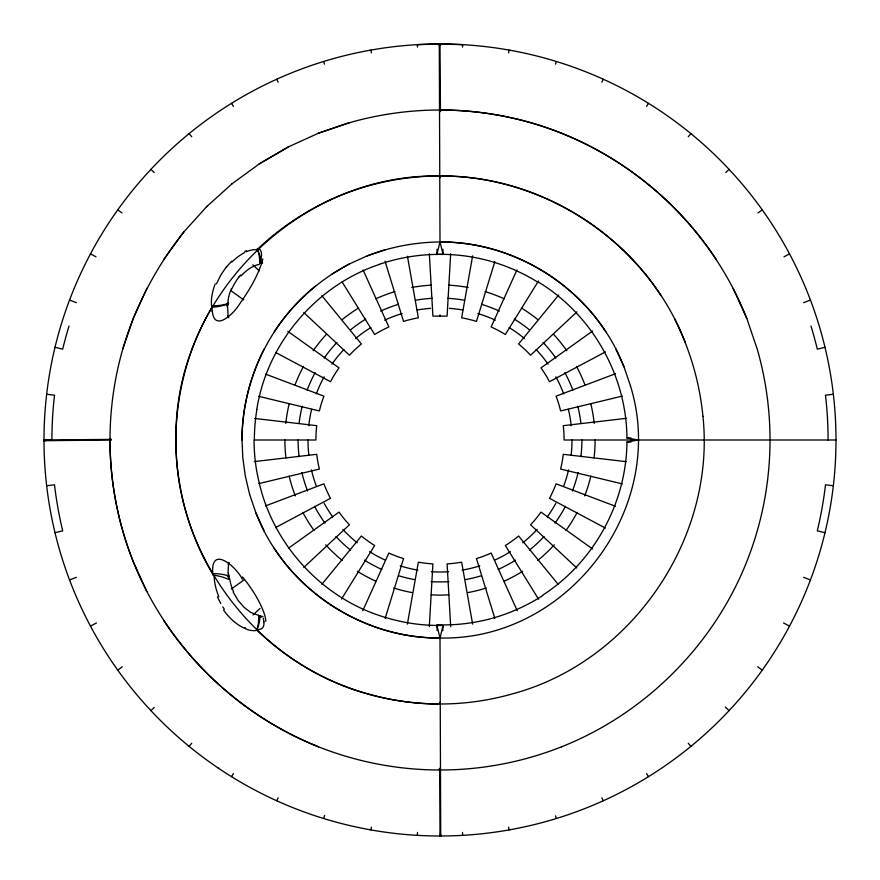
<?xml version="1.0" encoding="UTF-8"?>
<svg xmlns="http://www.w3.org/2000/svg" width="880" height="880" viewBox="0 0 880 880"><rect width="100%" height="100%" fill="white"/><g stroke="black" fill="none" stroke-linecap="round" stroke-linejoin="round"><path stroke-width="1.32" d="M702.933 416.306C715.935 538.78 631.587 661.793 512.644 693.814A295.262 278.685 90 0 1 440 704A295.262 278.685 -90 0 1 367.356 693.814C256.564 663.608 174.526 554.829 176 440L176 439.527M249.645 494.483L245.3 475.981L242.803 457.765L242 439.637C242.198 408.144 249.931 376.86 264.253 348.81M111.463 439.406L110 439.406L110 440A320.694 310.376 -90 0 0 133.133 561.341M258.687 619.443L258.511 622.325A40.854 34.936 18.5 0 1 256.663 629.959C278.85 651.277 304.722 668.723 332.816 681.263A293.821 277.321 90 0 0 439.527 703.956L440.253 702.537M836 440L638 440L626.945 442.068C626.439 502.964 593.78 562.353 542.531 595.276M436.942 252.417L436.865 254.452L440 242L439.285 44L439.285 45.562M436.975 251.394L437.052 249.348M442.849 630.63L442.926 628.584M442.97 627.561L443.047 625.526L440 638L440.715 836L440.044 836L440 834.438M176 440C173.195 298.375 298.375 173.195 440 176L440.473 176C546.15 175.164 647.493 244.2 685.465 342.826M242 440C241.868 381.106 269.555 323.18 315.348 286.165M630.377 385.594C668.382 507.826 568.073 640.97 440 638L439.659 638M417.351 835.351L417.516 832.425M429.308 626.692L432.905 563.882A124.08 124.08 0 0 1 418.341 562.177L407.363 624.129M450.67 253.726L447.095 316.118L432.905 316.118L429.33 253.726M462.506 47.08L462.649 44.649L439.593 44M439.747 702.537L440 704L440.132 702.405M163.68 620.4C200.871 676.874 255.343 721.446 318.098 746.658A350.933 339.636 90 0 0 440 769.989L440.143 768.449L439.846 770M439.857 177.595L440 176C527.626 175.615 613.294 222.035 660.968 295.537M440 110L439.857 111.562L440.594 110A354.992 341.847 90 0 1 531.289 122.87C628.199 150.557 709.918 224.741 746.834 318.527M440.594 110L440.451 111.562L440 44L417.351 44.649L417.494 47.08M227.623 307.219L228.074 315.579M262.757 258.94L262.548 260.018M370.887 829.917L371.382 827.112M472.637 255.871L461.659 317.823A124.08 124.08 0 0 1 476.454 321.398L494.824 261.657M508.618 52.888L509.113 50.083M256.784 409.398C267.08 343.519 315.876 285.593 379.17 264.495M439.725 177.452L440 176A298.276 279.29 -90 0 0 333.465 198.407C305.426 210.936 279.521 228.184 257.312 249.414L256.641 249.271M228.47 564.487L228.074 572.869M262.13 261.756C257.213 277.2 248.677 291.247 239.327 304.392C234.388 312.873 214.313 333.036 212.267 311.014M323.653 818.521L324.61 815.397M385.176 618.343L403.546 558.602A124.08 124.08 0 0 1 388.861 553.047L362.791 610.676M555.533 64.141L556.347 61.479M122.738 349.195C135.289 306.493 156.233 266.497 184.019 231.737M216.469 283.866L220.869 274.89L226.534 266.607M276.771 800.8L278.102 797.863M516.901 270.006L491.139 326.953A124.08 124.08 0 0 1 505.329 334.51L538.45 281.017M601.898 82.137L603.229 79.2M147.059 288.057L133.342 318.098L122.881 348.711A318.604 306.812 -90 0 0 110 440A320.694 310.376 90 0 0 133.188 561.462L146.861 591.569M231.506 776.666L233.442 773.553M341.55 598.983L374.671 545.49A124.08 124.08 0 0 1 361.394 536.008L321.805 584.364M646.558 106.447L648.494 103.334M227.051 305.954L228.129 304.271M226.699 305.162L228.371 302.555M163.79 259.424L183.799 232.001L206.866 206.448M274.274 331.65C293.073 303.27 319.011 279.851 349.173 264.066M239.118 276.694L240.526 275M189.134 746.405L191.763 743.193M558.679 295.053L518.606 343.992A124.08 124.08 0 0 1 530.596 355.212L576.928 311.85M688.237 136.807L690.866 133.595M259.49 257.697A41.426 35.189 -19 0 0 258.082 251.372L257.224 249.392L258.511 251.999A39.457 35.827 -3.1 0 1 260.546 259.017L260.997 263.274L262.449 261.822M261.47 261.624L259.688 263.428L259.534 257.697M150.865 710.589L154.264 707.41M253.022 614.977L260.051 608.399M303.776 567.49L349.404 524.788A124.08 124.08 0 0 1 339.02 512.105L288.409 548.24M725.736 172.59L729.135 169.411M206.657 206.657L232.199 183.645M232.001 183.799L259.6 163.68L288.585 146.784M117.722 670.12L122.364 666.798M231.352 588.984L243.903 580.019M592.625 331.023L540.98 367.895A124.08 124.08 0 0 1 549.516 381.678L605.528 351.846M758.054 212.894L762.278 209.88M259.424 163.79L288.431 146.861L318.648 133.122L349.283 122.716M331.65 274.274L349.063 264.121L367.213 255.86L385.594 249.623M90.475 626.142L96.481 622.941M275.594 527.56L330.484 498.322A124.08 124.08 0 0 1 323.917 483.835L265.452 505.923M783.992 256.806L789.525 253.858M244.816 251.427L246.499 250.701M561.473 746.834C645.194 713.68 713.68 645.194 746.834 561.473A320.694 310.376 -90 0 0 770.022 440A318.604 306.812 90 0 0 757.262 349.195L746.878 318.648L733.216 288.585M69.542 579.909L76.428 577.302M615.45 373.736L556.083 396.165A124.08 124.08 0 0 1 560.637 410.949L622.325 396.099M803.572 302.698L810.458 300.091M318.527 133.166L349.195 122.738M367.114 255.904C390.346 246.939 415.096 242.154 440 242L440.352 242C519.618 241.373 595.617 293.15 624.096 367.114M55 532.708L62.7 530.849A388.08 388.08 0 0 1 54.516 484.814L46.651 485.727M258.907 483.604L319.363 469.051A124.08 124.08 0 0 1 316.745 454.322L254.254 461.593M825 347.292L817.3 349.151A388.08 388.08 0 0 0 810.953 325.974M260.997 263.274L262.592 263.032M626.593 418.308L563.255 425.678A124.08 124.08 0 0 1 564.08 440L635.58 440M833.349 394.273L825.484 395.186A388.08 388.08 0 0 1 828.08 440M631.048 441.903L626.945 442.068M110 439.406L44 440L44 440.715L111.463 440M44 440.715L45.397 440.715M44 440L51.92 440A388.08 388.08 0 0 1 54.516 395.186L46.651 394.273M439.78 770L440 836M631.048 438.097L626.945 437.932C626.483 375.474 592.064 314.655 538.659 282.227M439.637 638C373.989 638.176 309.859 603.317 274.186 548.218M257.07 630.003L256.729 629.97A38.753 35.431 6 0 0 259.501 621.104L259.677 619.839A39.149 35.772 8.7 0 0 259.93 615.637L261.481 617.199M254.672 418.462L316.745 425.678A124.08 124.08 0 0 0 315.92 440L254.045 440A131.692 91.729 -90 0 0 257.389 474.672M626.285 461.659L563.255 454.322A124.08 124.08 0 0 1 560.637 469.051L622.325 483.901M833.349 485.727L825.484 484.814A388.08 388.08 0 0 1 817.3 530.849L825 532.708M626.945 437.932L638 440M55 347.292L62.7 349.151A388.08 388.08 0 0 1 69.047 325.974M258.61 396.319L319.363 410.949A124.08 124.08 0 0 1 323.917 396.165L265.738 374.187M69.542 300.091L76.428 302.698M615.45 506.264L556.083 483.835A124.08 124.08 0 0 1 549.516 498.322L605.341 528.055M803.572 577.302L810.458 579.909M245.498 627.902L244.761 627.561M318.527 746.834C234.762 713.658 166.254 645.128 133.122 561.352M90.475 253.858L96.008 256.806M275.869 352.594L330.484 381.678A124.08 124.08 0 0 1 339.02 367.895L287.815 331.331M783.519 622.941L789.525 626.142M117.722 209.88L121.946 212.894M230.747 290.587L243.738 299.86M592.625 548.977L540.98 512.105A124.08 124.08 0 0 1 530.596 524.788L576.774 567.996M757.636 666.798L762.278 670.12M150.865 169.411L154.264 172.59M252.802 264.814L259.292 270.886M303.776 312.51L349.404 355.212A124.08 124.08 0 0 1 361.394 343.992L321.805 295.636M725.362 707.058L729.135 710.589M260.194 617.078L258.489 615.318L250.701 612.403L244.332 607.574L238.128 600.49L233.112 591.954M189.134 133.595L191.763 136.807M558.195 584.364L518.606 536.008A124.08 124.08 0 0 1 505.329 545.49L538.626 599.269M688.237 743.193L690.866 746.405M716.21 259.424C673.079 193.776 606.287 144.485 530.805 122.738A355.014 341.858 -90 0 0 349.349 122.738M605.726 331.65C569.976 276.529 505.714 241.703 440 242L443.135 254.452A401.137 267.85 -88.2 0 0 379.159 264.374M242.352 579.293C236.456 566.775 210.034 543.917 212.784 574.42M224.345 609.246L222.761 606.87M231.506 103.334L233.442 106.447M342.1 281.908L374.671 334.51A124.08 124.08 0 0 1 388.861 326.953L363.099 270.006M646.558 773.553L648.494 776.666M220.759 603.559L217.437 596.882M264.121 530.937L255.904 512.886L249.623 494.406M674.586 318.901C689.942 349.283 699.655 382.382 702.933 416.273M615.934 349.173L624.14 367.213L630.355 385.517M255.86 512.787C284.361 586.916 360.591 638.781 440 638L436.953 625.526L437.03 627.561M276.771 79.2L278.102 82.137M517.209 610.676L491.139 553.047A124.08 124.08 0 0 1 476.454 558.602L494.824 618.343M601.898 797.863L603.229 800.8M323.653 61.479L324.467 64.141M385.055 261.25L403.546 321.398A124.08 124.08 0 0 1 418.341 317.823L407.44 256.289M555.533 815.859L556.347 818.521M257.499 474.617C269.016 538.714 316.987 594.528 378.73 615.318A387.365 263.274 88.2 0 0 442.706 625.416M440.275 177.452L440 176L440.143 177.595M370.887 50.083L371.382 52.888M472.637 624.129L461.659 562.177A124.08 124.08 0 0 1 447.095 563.882L450.692 626.692M508.618 827.112L509.113 829.917M440 770L439.813 768.537L440 770A350.944 339.658 90 0 0 561.473 746.845M439.868 702.405L440 704M462.484 832.425L462.649 835.351M443.135 254.452L443.058 252.417M443.025 251.394L442.948 249.348M437.074 628.584L437.151 630.63M440.715 834.438L440.715 836M440 44L440 45.562M440 314.93L440 315.92M542.685 595.628A413.732 274.054 74.6 0 1 436.865 624.866M437.206 254.331A428.637 279.29 -75.8 0 1 538.516 282.59M254.364 439.659A129.25 88.33 -90 0 1 256.905 409.442M257.917 248.556A43.725 13.024 -52.7 0 1 260.491 260.865M227.403 307.395A33.033 13.013 -58.7 0 1 227.876 304.436M227.953 303.611A42.592 37.081 -25.3 0 1 212.894 305.734M228.8 317.669A36.223 12.628 -63.6 0 1 227.821 315.975M212.102 311.19A42.306 16.225 -60.6 0 1 212.168 306.46M175.835 439.527A251.581 235.565 90 0 1 212.498 306.35M262.229 260.326A42.405 11.814 -54.7 0 1 261.789 262.075M228.921 576.763A241.593 226.468 -90 0 1 227.788 575.014M229.152 577.038A32.494 12.529 58.9 0 1 228.371 573.1M212.685 573.727A41.987 38.06 30.1 0 1 229.053 576.103M212.883 574.354A253.055 238.854 90 0 1 175.846 440M218.834 596.761A39.71 19.569 62 0 1 214.148 575.465M212.861 575.157A43.065 34.848 34 0 1 228.866 579.513M262.977 616.44A35.937 11.627 51.1 0 1 260.139 615.978M228.283 564.201A35.838 12.034 63.3 0 1 229.207 562.441M256.861 630.289A41.69 20.064 55.1 0 1 245.784 628.925M263.868 621.819A43.582 13.717 48.5 0 1 256.674 629.343M263.197 618.079A42.317 12.452 52.9 0 1 263.868 621.918M242.528 576.972A40.04 10.725 55.3 0 1 265.793 621.313M240.933 276.001A31.24 14.366 -54.2 0 1 259.204 264.484M239.162 276.749A29.051 15.4 -59.3 0 0 233.266 286.022A29.106 15.51 -59.3 0 0 231.759 289.036M227.931 302.83A29.909 15.84 -59.4 0 1 231.231 289.003M228.668 303.512A43.527 36.883 -36.6 0 1 212.586 307.175M211.662 306.724A40.095 21.945 -59.4 0 1 215.237 283.833M246.169 251.768A42.075 19.25 -52.1 0 1 256.3 249.755M231.968 261.998A40.568 19.734 -56 0 1 244.585 252.615M226.699 266.849A39.545 21.065 -58.8 0 1 231.77 261.184M229.229 578.622A243.397 228.877 -90 0 1 227.458 575.927M233.629 591.866A29.073 14.531 60.2 0 1 229.746 578.985M258.588 615.318A41.624 35.464 22.5 0 1 258.764 619.454M244.882 628.331A39.567 21.857 58.8 0 1 223.542 610.049M572 440A132 132 0 0 1 571.175 454.784M568.557 469.931A132 132 0 0 1 563.673 486.134M555.852 503.261A132 132 0 0 1 547.261 516.934M537.119 529.397A132 132 0 0 1 522.775 542.817M510.422 551.65A132 132 0 0 1 494.835 560.076M479.765 565.873A132 132 0 0 1 462.077 570.141M448.525 571.725A132 132 0 0 1 431.475 571.725M417.923 570.141A132 132 0 0 1 400.235 565.873M385.165 560.076A132 132 0 0 1 369.578 551.65M357.225 542.817A132 132 0 0 1 342.881 529.397M332.739 516.934A132 132 0 0 1 324.148 503.261M316.327 486.134A132 132 0 0 1 311.443 469.931M308.825 454.784A132 132 0 0 1 308 440M308.781 425.711A132 132 0 0 1 311.619 409.321M316.327 393.866A132 132 0 0 1 324.148 376.739M331.947 364.177A132 132 0 0 1 343.849 349.558M355.608 338.503A132 132 0 0 1 370.92 327.525M384.615 320.177A132 132 0 0 1 402.182 313.533M417.23 309.98A132 132 0 0 1 430.584 308.341M449.416 308.341A132 132 0 0 1 462.77 309.98M477.818 313.533A132 132 0 0 1 495.385 320.177M509.08 327.525A132 132 0 0 1 524.392 338.503M536.151 349.558A132 132 0 0 1 548.053 364.177M555.852 376.739A132 132 0 0 1 563.673 393.866M568.381 409.321A132 132 0 0 1 571.219 425.711M595.1 440A155.1 155.1 0 0 1 594.066 457.853M590.832 476.146A155.1 155.1 0 0 1 584.672 495.913M577.159 512.402A155.1 155.1 0 0 1 566.06 530.354M554.301 544.841A155.1 155.1 0 0 1 537.757 560.417M522.654 571.241A155.1 155.1 0 0 1 504.24 581.174M486.321 588.016A155.1 155.1 0 0 1 468.226 592.515M448.877 594.847A155.1 155.1 0 0 1 431.123 594.847M411.774 592.515A155.1 155.1 0 0 1 393.679 588.016M375.76 581.174A155.1 155.1 0 0 1 357.346 571.241M342.243 560.417A155.1 155.1 0 0 1 325.699 544.841M313.94 530.354A155.1 155.1 0 0 1 302.841 512.402M295.328 495.913A155.1 155.1 0 0 1 289.168 476.146M285.934 457.853A155.1 155.1 0 0 1 284.9 440M285.78 423.456A155.1 155.1 0 0 1 289.168 403.854M294.877 385.275A155.1 155.1 0 0 1 303.457 366.443M313.17 350.724A155.1 155.1 0 0 1 326.612 334.169M342.243 319.583A155.1 155.1 0 0 1 358.457 308.066M375.76 298.826A155.1 155.1 0 0 1 394.889 291.61M411.774 287.485A155.1 155.1 0 0 1 431.123 285.153M448.877 285.153A155.1 155.1 0 0 1 468.226 287.485M485.111 291.61A155.1 155.1 0 0 1 504.24 298.826M521.543 308.066A155.1 155.1 0 0 1 537.757 319.583M553.388 334.169A155.1 155.1 0 0 1 566.83 350.724M576.543 366.443A155.1 155.1 0 0 1 585.123 385.275M590.832 403.854A155.1 155.1 0 0 1 594.22 423.456M581.9 440A141.9 141.9 0 0 1 580.91 456.687M578.138 472.472A141.9 141.9 0 0 1 572.396 491.051M565.444 506.341A141.9 141.9 0 0 1 555.005 523.116M544.038 536.492A141.9 141.9 0 0 1 529.441 550.165M515.438 560.186A141.9 141.9 0 0 1 498.19 569.426M481.47 575.707A141.9 141.9 0 0 1 465.817 579.535M448.932 581.614A141.9 141.9 0 0 1 431.068 581.614M414.183 579.535A141.9 141.9 0 0 1 398.53 575.707M381.81 569.426A141.9 141.9 0 0 1 364.562 560.186M350.559 550.165A141.9 141.9 0 0 1 335.962 536.492M324.995 523.116A141.9 141.9 0 0 1 314.556 506.341M307.604 491.051A141.9 141.9 0 0 1 301.862 472.472M299.09 456.687A141.9 141.9 0 0 1 298.1 440M299.09 423.313A141.9 141.9 0 0 1 302.181 406.208M307.153 390.126A141.9 141.9 0 0 1 315.183 372.504M324.214 357.962A141.9 141.9 0 0 1 336.875 342.529M350.559 329.835A141.9 141.9 0 0 1 365.673 319.121M380.633 311.113A141.9 141.9 0 0 1 398.53 304.293M415.481 300.234A141.9 141.9 0 0 1 432.344 298.309M447.656 298.309A141.9 141.9 0 0 1 464.519 300.234M481.47 304.293A141.9 141.9 0 0 1 499.367 311.113M514.327 319.121A141.9 141.9 0 0 1 529.441 329.835M543.125 342.529A141.9 141.9 0 0 1 555.786 357.962M564.817 372.504A141.9 141.9 0 0 1 572.847 390.126M577.819 406.208A141.9 141.9 0 0 1 580.91 423.313M439.549 768.449L439.406 770L439.593 768.537M218.042 767.943A396 396 0 0 0 834.988 468.248A396 396 0 0 0 266.97 83.798A396 396 0 0 0 218.042 767.943"/></g></svg>
